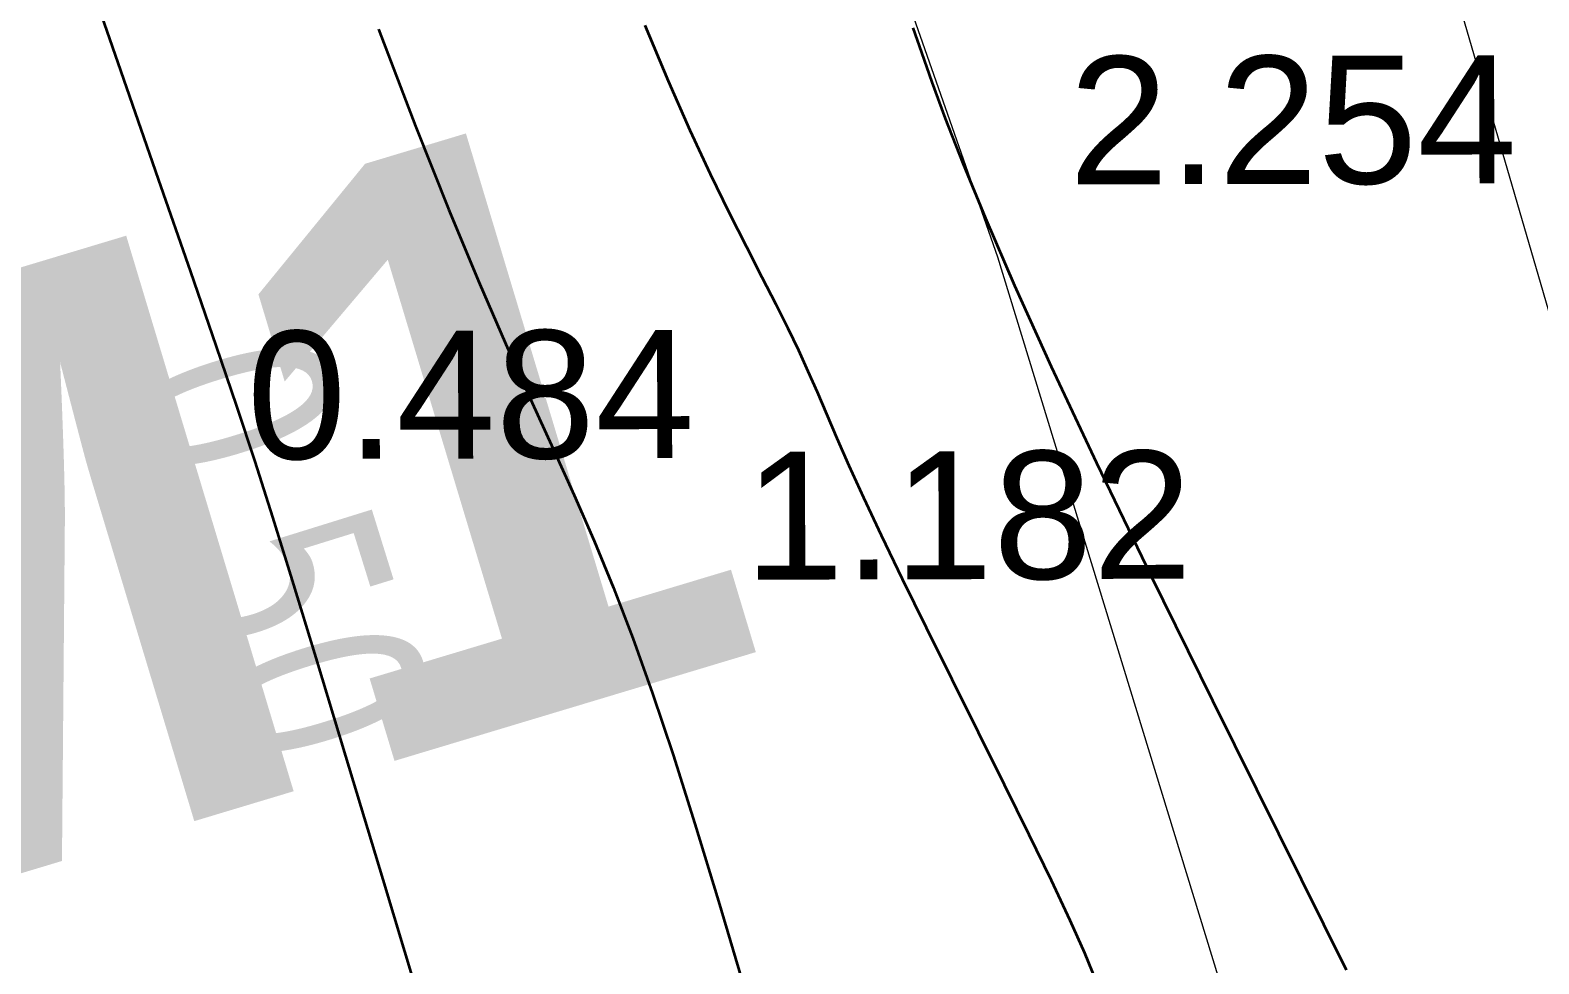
# Model space of a CAD drawing. Header units: millimetres. Extents: x 563604 to 809435, y 2337 to 1331933.
# Drawn here: x 723762 to 730830, y 1273461 to 1277838 of the extents above; entities that cross this region are included whole.
import ezdxf

# ---------------------------------------------------------------- set-up
doc = ezdxf.new("R2010")
doc.units = ezdxf.units.MM
for name, color, linetype, lineweight in [('A-ANNO-NOTE', 131, 'Continuous', 9), ('CD TAI', 7, 'Continuous', 9), ('DM CAI-1', 9, 'Continuous', 35), ('MEP DUONG NHUA-1', 253, 'Continuous', 9), ('MUONG DAT-1', 253, 'Continuous', 9), ('NCD', 7, 'Continuous', 9), ('NCV_TKCS_HIEN TRANG_251226_dwg-1', 253, 'Continuous', 9)]:
    doc.layers.add(name, color=color, linetype=linetype, lineweight=lineweight)
doc.styles.add('Arial', font='arial_0.ttf', dxfattribs={"height": 600.128024})
doc.styles.add('Arial_B', font='arialbd_0.ttf', dxfattribs={"height": 2720})
doc.styles.add('Tahoma', font='tahoma_0.ttf', dxfattribs={"width": 0.75, "height": 1000.213374})

# ---------------------------------------------------------------- blocks, each defined once
blk = doc.blocks.new('NCV_TKCS_HIEN TRANG_251226_dwg-1595164-TỔNG THỂ_HIỆN TRẠNG KHU ĐẤT')
at = {"layer": 'DM CAI-1', "flags": 128}
for points in [[(729929.5, 1273431.2), (729611.8, 1274069.6), (729302.4, 1274693), (729014, 1275279.5), (728759, 1275807.3), (728546.9, 1276259.4), (728375.3, 1276639), (728239.1, 1276954.1), (728132.7, 1277213), (728050.8, 1277423.6), (727988.2, 1277594.3), (727939.5, 1277733), (727899.3, 1277847.9)], [(728757.9, 1273376.9), (728703.8, 1273511), (728634.9, 1273664.6), (728546.9, 1273850.8), (728442.7, 1274065.3), (728327.2, 1274299.5), (728205.3, 1274544.9), (728081.8, 1274793.1), (727961.5, 1275035.4), (727849.4, 1275263.5), (727750.2, 1275468.7), (727667.6, 1275644.8), (727599.5, 1275794.7), (727542.7, 1275923.8), (727494, 1276037.2), (727450, 1276140.2), (727407.6, 1276237.9), (727363.3, 1276335.7), (727314, 1276438.8), (727257, 1276551.9), (727191.9, 1276678.1), (727118.9, 1276820.1), (727038.2, 1276980.5), (726950.1, 1277162), (726854.7, 1277367.2), (726752.3, 1277598.7), (726643.1, 1277859.3)], [(725394.1, 1277843.1), (725567.3, 1277388.1), (725723.7, 1276994.9), (725864.1, 1276657.4), (725990.8, 1276365.3), (726106, 1276108.1), (726211.8, 1275875.7), (726310.5, 1275657.7), (726404.2, 1275443.6), (726495.2, 1275223.3), (726585.6, 1274987), (726677.7, 1274728.1), (726773.8, 1274440.2), (726876.1, 1274117.5), (726986.8, 1273753.8), (727108.2, 1273342.9)], [(725618.5, 1273181.4), (725415.7, 1273856.4), (725241.5, 1274434.6), (725102.3, 1274894.7), (724991.6, 1275257.5), (724899.4, 1275554.2), (724815.5, 1275816.1), (724730, 1276074.2), (724632.8, 1276359.9), (724514, 1276704.4), (724363.5, 1277138.8), (724174.7, 1277684.3), (723954.6, 1278320.9), (723713.9, 1279018.4)]]:
    blk.add_lwpolyline(points, dxfattribs=at)
at = {"layer": 'MEP DUONG NHUA-1', "flags": 128}
blk.add_lwpolyline([(716231.5, 1321591.7), (717133.5, 1319975.5), (720696.1, 1309813.7), (723366.6, 1301357.1), (725670.4, 1294397), (733749.3, 1266649), (735367.7, 1261954.8), (739458.1, 1249812.8), (743658, 1235750.6), (749920.1, 1214169.6), (754437.4, 1199109), (756928.6, 1191184.1), (760666.8, 1178214.1), (762672.6, 1171661.4), (768012.8, 1151455.6)], dxfattribs=at)
at = {"layer": 'MUONG DAT-1', "flags": 128}
blk.add_lwpolyline([(752286.9, 1199548), (747733.3, 1213433.3), (740799, 1236446.8), (737239.8, 1247927.9), (731715.3, 1265616), (728295.2, 1276774.1), (725536.1, 1284652.1), (720895.6, 1301124.3), (717081.2, 1300936.3), (710093.2, 1307531.3), (707990.2, 1306468.1), (691820.2, 1300720.9), (687515.8, 1297110), (687945.7, 1294643.5), (696311.8, 1277455.4), (695625.2, 1272682.1)], dxfattribs=at)
at = {"layer": 'CD TAI', "char_height": 600.13, "width": 2512.823, "attachment_point": 1, "rotation": 0.13459, "line_spacing_factor": 0.941778, "style": 'Arial'}
for s, insert in [('2.254', (728628.2, 1277714.6)), ('0.484', (724776.4, 1276427.1)), ('1.182', (727107.2, 1275861.6))]:
    blk.add_mtext(s, dxfattribs=dict(at, insert=insert))
at = {"layer": 'NCD', "insert": (725376.2, 1275547), "char_height": 1000.21, "width": 2355.813, "attachment_point": 2, "rotation": 287.27776, "line_spacing_factor": 0.994306, "style": 'Tahoma'}
blk.add_mtext('0.50', dxfattribs=at)

msp = doc.modelspace()

# ---------------------------------------------------------------- block references
at = {"layer": 'NCV_TKCS_HIEN TRANG_251226_dwg-1'}
msp.add_blockref('NCV_TKCS_HIEN TRANG_251226_dwg-1595164-TỔNG THỂ_HIỆN TRẠNG KHU ĐẤT', (0, 0), dxfattribs=at)

# ---------------------------------------------------------------- texts
at = {"layer": 'A-ANNO-NOTE', "insert": (721817.1, 1274732.5), "char_height": 2720, "width": 5263.2, "attachment_point": 4, "rotation": 16.76208, "line_spacing_factor": 0.936439, "style": 'Arial_B'}
msp.add_mtext('\\pxt0.0625,0.125,0.1875,0.25,0.3125,0.375,0.4375,0.5,0.5625,0.625,0.6875,0.75,0.8125,0.875,0.9375,1,1.0625,1.125,1.1875,1.25,1.3125,1.375,1.4375,1.5,1.5625,1.625,1.6875,1.75,1.8125,1.875,1.9375,2;{M1}', dxfattribs=at)

doc.saveas('drawing.dxf')
